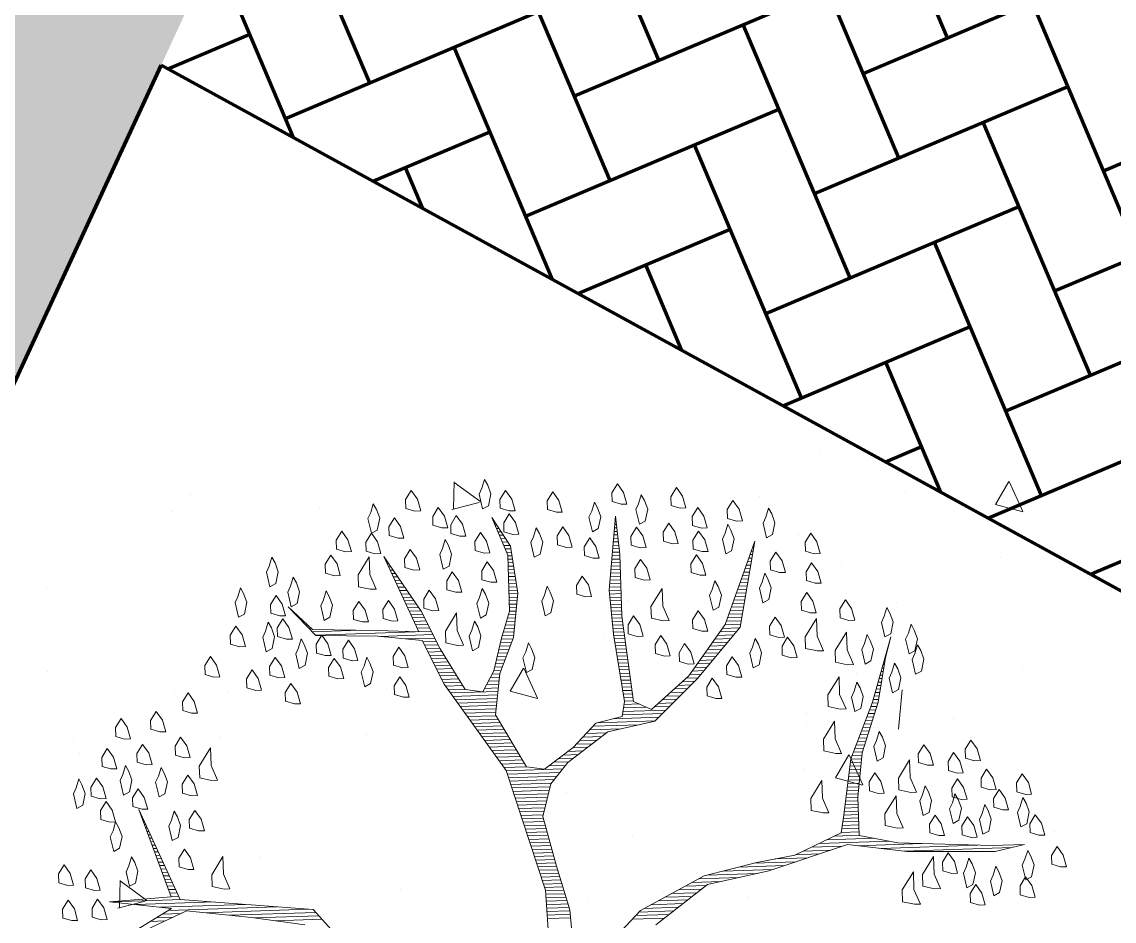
# Model space of a CAD drawing. Header units: millimetres. Extents: x 111 to 1506, y 14 to 566.
# Drawn here: x 209.143 to 211.337, y 122.903 to 124.708 of the extents above; entities that cross this region are included whole.
import ezdxf

# ---------------------------------------------------------------- set-up
doc = ezdxf.new("R2010")
doc.units = ezdxf.units.MM
doc.layers.add('ARBOLES', color=78, linetype='Continuous', lineweight=5)
doc.layers.add('G', color=254, linetype='Continuous', lineweight=5)
pattern_1 = [(22.914772, (797.12783, 1599.99595), (0.097837146, 0.241122153), [0.552, -0.184]), (112.914772, (797.29731, 1600.0676), (0.097837146, 0.241122153), [0.552, -0.184])]

# ---------------------------------------------------------------- blocks, each defined once
blk = doc.blocks.new('*X16')
at = {"color": 0}
for p, q in [((17.5775, 17.92), (17.578, 17.92)), ((17.5814, 17.91), (17.584, 17.91)), ((17.9333, 17.91), (17.9341, 17.91)), ((17.5852, 17.9), (17.59, 17.9)), ((17.5891, 17.89), (17.596, 17.89)), ((17.5929, 17.88), (17.602, 17.88)), ((17.9297, 17.88), (17.9364, 17.88)), ((17.9309, 17.89), (17.9356, 17.89)), ((17.9321, 17.9), (17.9348, 17.9)), ((17.5967, 17.87), (17.608, 17.87)), ((17.6006, 17.86), (17.614, 17.86)), ((17.6044, 17.85), (17.62, 17.85)), ((17.9261, 17.85), (17.9387, 17.85)), ((17.9273, 17.86), (17.9379, 17.86)), ((17.9285, 17.87), (17.9371, 17.87)), ((17.2621, 17.82), (17.2622, 17.82)), ((17.6083, 17.84), (17.626, 17.84)), ((17.6121, 17.83), (17.6285, 17.83)), ((17.616, 17.82), (17.6298, 17.82)), ((17.9225, 17.82), (17.941, 17.82)), ((17.9237, 17.83), (17.9402, 17.83)), ((17.9249, 17.84), (17.9395, 17.84)), ((18.33, 17.82), (18.3316, 17.82)), ((17.2663, 17.81), (17.2685, 17.81)), ((17.2706, 17.8), (17.2748, 17.8)), ((17.2748, 17.79), (17.2811, 17.79)), ((17.279, 17.78), (17.2874, 17.78)), ((17.6191, 17.81), (17.631, 17.81)), ((17.6191, 17.8), (17.6323, 17.8)), ((17.6191, 17.79), (17.6335, 17.79)), ((17.6191, 17.78), (17.6348, 17.78)), ((17.9177, 17.78), (17.9423, 17.78)), ((17.9189, 17.79), (17.9423, 17.79)), ((17.9201, 17.8), (17.9423, 17.8)), ((17.9213, 17.81), (17.9418, 17.81)), ((18.3143, 17.78), (18.3234, 17.78)), ((18.3182, 17.79), (18.3254, 17.79)), ((18.3221, 17.8), (18.3275, 17.8)), ((18.3261, 17.81), (18.3296, 17.81)), ((17.2832, 17.77), (17.2937, 17.77)), ((17.2875, 17.76), (17.3001, 17.76)), ((17.2917, 17.75), (17.3064, 17.75)), ((17.6191, 17.77), (17.636, 17.77)), ((17.6191, 17.76), (17.6373, 17.76)), ((17.6191, 17.75), (17.6385, 17.75)), ((17.9141, 17.75), (17.9423, 17.75)), ((17.9153, 17.76), (17.9423, 17.76)), ((17.9165, 17.77), (17.9423, 17.77)), ((18.3025, 17.75), (18.3171, 17.75)), ((18.3064, 17.76), (18.3192, 17.76)), ((18.3104, 17.77), (18.3213, 17.77)), ((17.2959, 17.74), (17.3127, 17.74)), ((17.3002, 17.73), (17.319, 17.73)), ((17.3044, 17.72), (17.3253, 17.72)), ((17.6191, 17.74), (17.6398, 17.74)), ((17.6191, 17.73), (17.641, 17.73)), ((17.6191, 17.72), (17.6423, 17.72)), ((17.9105, 17.72), (17.9423, 17.72)), ((17.9117, 17.73), (17.9423, 17.73)), ((17.9129, 17.74), (17.9423, 17.74)), ((18.2907, 17.72), (18.3109, 17.72)), ((18.2946, 17.73), (18.313, 17.73)), ((18.2986, 17.74), (18.3151, 17.74)), ((17.3086, 17.71), (17.3316, 17.71)), ((17.3129, 17.7), (17.3379, 17.7)), ((17.3171, 17.69), (17.3443, 17.69)), ((17.6191, 17.71), (17.6435, 17.71)), ((17.6191, 17.7), (17.6445, 17.7)), ((17.6191, 17.69), (17.6431, 17.69)), ((17.9083, 17.7), (17.9423, 17.7)), ((17.909, 17.69), (17.9423, 17.69)), ((17.9093, 17.71), (17.9423, 17.71)), ((18.2789, 17.69), (18.3047, 17.69)), ((18.2829, 17.7), (18.3068, 17.7)), ((18.2868, 17.71), (18.3089, 17.71)), ((16.9852, 17.68), (16.9856, 17.68)), ((16.9942, 17.67), (16.9956, 17.67)), ((17.0032, 17.66), (17.0056, 17.66)), ((17.3213, 17.68), (17.3506, 17.68)), ((17.3256, 17.67), (17.3569, 17.67)), ((17.3298, 17.66), (17.3632, 17.66)), ((17.6191, 17.68), (17.6418, 17.68)), ((17.6191, 17.67), (17.6405, 17.67)), ((17.6191, 17.66), (17.6391, 17.66)), ((17.9097, 17.68), (17.9423, 17.68)), ((17.9103, 17.67), (17.9423, 17.67)), ((17.911, 17.66), (17.9423, 17.66)), ((18.2671, 17.66), (18.2985, 17.66)), ((18.2711, 17.67), (18.3006, 17.67)), ((18.275, 17.68), (18.3027, 17.68)), ((17.0122, 17.65), (17.0156, 17.65)), ((17.0212, 17.64), (17.0256, 17.64)), ((17.0302, 17.63), (17.0356, 17.63)), ((17.334, 17.65), (17.368, 17.65)), ((17.3382, 17.64), (17.3727, 17.64)), ((17.3425, 17.63), (17.3773, 17.63)), ((17.6124, 17.63), (17.6351, 17.63)), ((17.6157, 17.64), (17.6365, 17.64)), ((17.619, 17.65), (17.6378, 17.65)), ((17.9117, 17.65), (17.9423, 17.65)), ((17.9123, 17.64), (17.9423, 17.64)), ((17.913, 17.63), (17.9423, 17.63)), ((18.2554, 17.63), (18.2923, 17.63)), ((18.2593, 17.64), (18.2944, 17.64)), ((18.2632, 17.65), (18.2965, 17.65)), ((17.0392, 17.62), (17.0456, 17.62)), ((17.0482, 17.61), (17.1861, 17.61)), ((17.0572, 17.6), (17.3444, 17.6)), ((17.2417, 17.59), (17.3957, 17.59)), ((17.3467, 17.62), (17.3819, 17.62)), ((17.3509, 17.61), (17.3865, 17.61)), ((17.3552, 17.6), (17.3911, 17.6)), ((17.5991, 17.59), (17.6298, 17.59)), ((17.6024, 17.6), (17.6311, 17.6)), ((17.6057, 17.61), (17.6325, 17.61)), ((17.6091, 17.62), (17.6338, 17.62)), ((17.9137, 17.62), (17.9428, 17.62)), ((17.9143, 17.61), (17.9438, 17.61)), ((17.915, 17.6), (17.9448, 17.6)), ((17.9157, 17.59), (17.9459, 17.59)), ((18.2394, 17.59), (18.284, 17.59)), ((18.2436, 17.6), (18.2861, 17.6)), ((18.2475, 17.61), (18.2882, 17.61)), ((18.2514, 17.62), (18.2903, 17.62)), ((17.3167, 17.58), (17.4003, 17.58)), ((17.3657, 17.57), (17.405, 17.57)), ((17.3704, 17.56), (17.4096, 17.56)), ((17.5899, 17.56), (17.6219, 17.56)), ((17.5926, 17.57), (17.6261, 17.57)), ((17.5957, 17.58), (17.6285, 17.58)), ((17.9163, 17.58), (17.9469, 17.58)), ((17.9172, 17.57), (17.9479, 17.57)), ((17.9186, 17.56), (17.949, 17.56)), ((18.2164, 17.56), (18.2628, 17.56)), ((18.2241, 17.57), (18.2717, 17.57)), ((18.2317, 17.58), (18.2805, 17.58)), ((17.3751, 17.55), (17.4142, 17.55)), ((17.3797, 17.54), (17.4197, 17.54)), ((17.3844, 17.53), (17.4254, 17.53)), ((17.5817, 17.53), (17.6094, 17.53)), ((17.5844, 17.54), (17.6136, 17.54)), ((17.5872, 17.55), (17.6178, 17.55)), ((17.9199, 17.55), (17.95, 17.55)), ((17.9212, 17.54), (17.951, 17.54)), ((17.9225, 17.53), (17.9521, 17.53)), ((18.1935, 17.53), (18.2364, 17.53)), ((18.2011, 17.54), (18.2452, 17.54)), ((18.2088, 17.55), (18.254, 17.55)), ((18.7131, 17.53), (18.7134, 17.53)), ((17.3891, 17.52), (17.4311, 17.52)), ((17.3937, 17.51), (17.4369, 17.51)), ((17.3984, 17.5), (17.4426, 17.5)), ((17.5735, 17.5), (17.5969, 17.5)), ((17.5762, 17.51), (17.6011, 17.51)), ((17.579, 17.52), (17.6053, 17.52)), ((17.9238, 17.52), (17.9531, 17.52)), ((17.9251, 17.51), (17.9541, 17.51)), ((17.9264, 17.5), (17.9552, 17.5)), ((18.1706, 17.5), (18.2099, 17.5)), ((18.1782, 17.51), (18.2187, 17.51)), ((18.1858, 17.52), (18.2276, 17.52)), ((18.7035, 17.5), (18.7048, 17.5)), ((18.7067, 17.51), (18.7077, 17.51)), ((18.7099, 17.52), (18.7105, 17.52)), ((17.4031, 17.49), (17.4483, 17.49)), ((17.4077, 17.48), (17.454, 17.48)), ((17.4124, 17.47), (17.4597, 17.47)), ((17.5623, 17.47), (17.5849, 17.47)), ((17.568, 17.48), (17.5886, 17.48)), ((17.5708, 17.49), (17.5928, 17.49)), ((17.9277, 17.49), (17.9562, 17.49)), ((17.929, 17.48), (17.9572, 17.48)), ((17.9303, 17.47), (17.9583, 17.47)), ((18.1476, 17.47), (18.1834, 17.47)), ((18.1553, 17.48), (18.1923, 17.48)), ((18.1629, 17.49), (18.2011, 17.49)), ((18.694, 17.47), (18.6971, 17.47)), ((18.6971, 17.48), (18.6991, 17.48)), ((18.7003, 17.49), (18.7019, 17.49)), ((17.4171, 17.46), (17.4654, 17.46)), ((17.4217, 17.45), (17.4711, 17.45)), ((17.4276, 17.44), (17.4769, 17.44)), ((17.5452, 17.44), (17.5806, 17.44)), ((17.5509, 17.45), (17.582, 17.45)), ((17.5566, 17.46), (17.5834, 17.46)), ((17.9316, 17.46), (17.9593, 17.46)), ((17.9329, 17.45), (17.9604, 17.45)), ((17.9342, 17.44), (17.9614, 17.44)), ((18.1221, 17.44), (18.157, 17.44)), ((18.1323, 17.45), (18.1658, 17.45)), ((18.14, 17.46), (18.1746, 17.46)), ((18.6844, 17.44), (18.6911, 17.44)), ((18.6876, 17.45), (18.6931, 17.45)), ((18.6908, 17.46), (18.6951, 17.46)), ((17.4343, 17.43), (17.4826, 17.43)), ((17.441, 17.42), (17.5777, 17.42)), ((17.4476, 17.41), (17.5763, 17.41)), ((17.5394, 17.43), (17.5792, 17.43)), ((17.9355, 17.43), (17.9624, 17.43)), ((17.9368, 17.42), (17.9635, 17.42)), ((17.9381, 17.41), (17.9645, 17.41)), ((18.0867, 17.41), (18.1253, 17.41)), ((18.0985, 17.42), (18.136, 17.42)), ((18.1103, 17.43), (18.1467, 17.43)), ((18.6749, 17.41), (18.6851, 17.41)), ((18.6781, 17.42), (18.6871, 17.42)), ((18.6812, 17.43), (18.6891, 17.43)), ((17.4543, 17.4), (17.5749, 17.4)), ((17.461, 17.39), (17.5734, 17.39)), ((17.4676, 17.38), (17.572, 17.38)), ((17.4743, 17.37), (17.5706, 17.37)), ((17.9394, 17.4), (17.9655, 17.4)), ((17.9407, 17.39), (17.9666, 17.39)), ((17.9407, 17.37), (17.984, 17.37)), ((17.942, 17.38), (17.9676, 17.38)), ((18.0394, 17.37), (18.0824, 17.37)), ((18.0512, 17.38), (18.0931, 17.38)), ((18.063, 17.39), (18.1038, 17.39)), ((18.0748, 17.4), (18.1146, 17.4)), ((18.6621, 17.37), (18.6771, 17.37)), ((18.6653, 17.38), (18.6791, 17.38)), ((18.6685, 17.39), (18.6811, 17.39)), ((18.6717, 17.4), (18.6831, 17.4)), ((17.481, 17.36), (17.5692, 17.36)), ((17.4876, 17.35), (17.5695, 17.35)), ((17.4943, 17.34), (17.5751, 17.34)), ((17.9347, 17.34), (18.0503, 17.34)), ((17.9367, 17.35), (18.061, 17.35)), ((17.9387, 17.36), (18.004, 17.36)), ((18.0276, 17.36), (18.0717, 17.36)), ((18.6513, 17.34), (18.6692, 17.34)), ((18.6555, 17.35), (18.6727, 17.35)), ((18.659, 17.36), (18.6751, 17.36)), ((17.501, 17.33), (17.5807, 17.33)), ((17.5076, 17.32), (17.5862, 17.32)), ((17.5143, 17.31), (17.5918, 17.31)), ((17.8487, 17.31), (17.9816, 17.31)), ((17.8637, 17.32), (18.0288, 17.32)), ((17.9087, 17.33), (18.0396, 17.33)), ((18.6387, 17.31), (18.6586, 17.31)), ((18.6429, 17.32), (18.6621, 17.32)), ((18.6471, 17.33), (18.6656, 17.33)), ((17.521, 17.3), (17.5973, 17.3)), ((17.5276, 17.29), (17.6029, 17.29)), ((17.5343, 17.28), (17.6084, 17.28)), ((17.8187, 17.28), (17.873, 17.28)), ((17.8287, 17.29), (17.887, 17.29)), ((17.8387, 17.3), (17.9283, 17.3)), ((18.626, 17.28), (18.648, 17.28)), ((18.6303, 17.29), (18.6515, 17.29)), ((18.6345, 17.3), (18.6551, 17.3)), ((17.541, 17.27), (17.614, 17.27)), ((17.5476, 17.26), (17.6195, 17.26)), ((17.5543, 17.25), (17.6251, 17.25)), ((17.7884, 17.25), (17.831, 17.25)), ((17.7987, 17.26), (17.845, 17.26)), ((17.8087, 17.27), (17.859, 17.27)), ((18.6134, 17.25), (18.6374, 17.25)), ((18.6176, 17.26), (18.6409, 17.26)), ((18.6218, 17.27), (18.6445, 17.27)), ((17.561, 17.24), (17.6307, 17.24)), ((17.5676, 17.23), (17.6362, 17.23)), ((17.5743, 17.22), (17.6418, 17.22)), ((17.7456, 17.22), (17.789, 17.22)), ((17.7599, 17.23), (17.803, 17.23)), ((17.7741, 17.24), (17.817, 17.24)), ((18.6008, 17.22), (18.6268, 17.22)), ((18.605, 17.23), (18.6303, 17.23)), ((18.6092, 17.24), (18.6339, 17.24)), ((17.581, 17.21), (17.6473, 17.21)), ((17.5876, 17.2), (17.6529, 17.2)), ((17.5939, 17.19), (17.7568, 17.19)), ((17.5968, 17.18), (17.7482, 17.18)), ((17.717, 17.2), (17.7653, 17.2)), ((17.7313, 17.21), (17.775, 17.21)), ((18.5868, 17.18), (18.6189, 17.18)), ((18.5884, 17.19), (18.6202, 17.19)), ((18.5924, 17.2), (18.6215, 17.2)), ((18.5966, 17.21), (18.6233, 17.21)), ((17.5998, 17.17), (17.7396, 17.17)), ((17.6027, 17.16), (17.731, 17.16)), ((17.6056, 17.15), (17.7225, 17.15)), ((18.5821, 17.15), (18.6149, 17.15)), ((18.5837, 17.16), (18.6162, 17.16)), ((18.5853, 17.17), (18.6175, 17.17)), ((17.6085, 17.14), (17.7189, 17.14)), ((17.6115, 17.13), (17.7161, 17.13)), ((17.6144, 17.12), (17.7134, 17.12)), ((18.5774, 17.12), (18.6109, 17.12)), ((18.5789, 17.13), (18.6122, 17.13)), ((18.5805, 17.14), (18.6135, 17.14)), ((16.5321, 17.11), (16.5325, 17.11)), ((16.5355, 17.1), (16.5367, 17.1)), ((16.5388, 17.09), (16.5409, 17.09)), ((17.6173, 17.11), (17.7107, 17.11)), ((17.6203, 17.1), (17.7079, 17.1)), ((17.6232, 17.09), (17.7052, 17.09)), ((18.5726, 17.09), (18.6069, 17.09)), ((18.5742, 17.1), (18.6082, 17.1)), ((18.5758, 17.11), (18.6095, 17.11)), ((16.5421, 17.08), (16.5451, 17.08)), ((16.5454, 17.07), (16.5493, 17.07)), ((16.5488, 17.06), (16.5535, 17.06)), ((17.6261, 17.08), (17.7025, 17.08)), ((17.629, 17.07), (17.6998, 17.07)), ((17.632, 17.06), (17.697, 17.06)), ((18.5679, 17.06), (18.6056, 17.06)), ((18.5695, 17.07), (18.6056, 17.07)), ((18.571, 17.08), (18.6056, 17.08)), ((16.5521, 17.05), (16.5577, 17.05)), ((16.5554, 17.04), (16.5619, 17.04)), ((16.5588, 17.03), (16.566, 17.03)), ((17.6349, 17.05), (17.6968, 17.05)), ((17.6378, 17.04), (17.6992, 17.04)), ((17.6407, 17.03), (17.7015, 17.03)), ((18.5632, 17.03), (18.6056, 17.03)), ((18.5647, 17.04), (18.6056, 17.04)), ((18.5663, 17.05), (18.6056, 17.05)), ((16.5621, 17.02), (16.5702, 17.02)), ((16.5654, 17.01), (16.5744, 17.01)), ((16.5688, 17), (16.5786, 17)), ((17.6437, 17.02), (17.7039, 17.02)), ((17.6466, 17.01), (17.7062, 17.01)), ((17.6495, 17), (17.7086, 17)), ((18.5582, 17), (18.6056, 17)), ((18.5598, 17.01), (18.6056, 17.01)), ((18.5615, 17.02), (18.6056, 17.02)), ((16.5721, 16.99), (16.5828, 16.99)), ((16.5754, 16.98), (16.587, 16.98)), ((16.5788, 16.97), (16.5912, 16.97)), ((16.5821, 16.96), (16.5954, 16.96)), ((17.6524, 16.99), (17.7109, 16.99)), ((17.6554, 16.98), (17.7133, 16.98)), ((17.6583, 16.97), (17.7156, 16.97)), ((17.6612, 16.96), (17.718, 16.96)), ((18.5125, 16.96), (18.6485, 16.96)), ((18.5353, 16.97), (18.6056, 16.97)), ((18.5548, 16.98), (18.6056, 16.98)), ((18.5565, 16.99), (18.6056, 16.99)), ((16.5854, 16.95), (16.5996, 16.95)), ((16.5888, 16.94), (16.6038, 16.94)), ((16.5921, 16.93), (16.608, 16.93)), ((17.6642, 16.95), (17.7204, 16.95)), ((17.6671, 16.94), (17.7227, 16.94)), ((17.67, 16.93), (17.7251, 16.93)), ((18.4439, 16.93), (18.523, 16.93)), ((18.4668, 16.94), (18.5567, 16.94)), ((18.4896, 16.95), (18.6918, 16.95)), ((18.6009, 16.94), (18.7864, 16.94)), ((18.6675, 16.93), (18.9464, 16.93)), ((16.5954, 16.92), (16.6122, 16.92)), ((16.5988, 16.91), (16.6164, 16.91)), ((16.6021, 16.9), (16.6206, 16.9)), ((17.6729, 16.92), (17.7274, 16.92)), ((17.6759, 16.91), (17.7298, 16.91)), ((17.6788, 16.9), (17.7324, 16.9)), ((18.2995, 16.9), (18.4217, 16.9)), ((18.3608, 16.91), (18.4555, 16.91)), ((18.4211, 16.92), (18.4892, 16.92)), ((18.7342, 16.92), (19.0449, 16.92)), ((16.6054, 16.89), (16.6248, 16.89)), ((16.6088, 16.88), (16.629, 16.88)), ((16.6121, 16.87), (16.6331, 16.87)), ((17.6817, 16.89), (17.7351, 16.89)), ((17.6846, 16.88), (17.7378, 16.88)), ((17.6876, 16.87), (17.7404, 16.87)), ((18.1645, 16.87), (18.3086, 16.87)), ((18.2095, 16.88), (18.3542, 16.88)), ((18.2545, 16.89), (18.388, 16.89)), ((16.443, 16.85), (16.6488, 16.85)), ((16.513, 16.84), (16.7388, 16.84)), ((16.6154, 16.86), (16.6373, 16.86)), ((17.6905, 16.86), (17.7431, 16.86)), ((17.6934, 16.85), (17.7458, 16.85)), ((17.6957, 16.84), (17.7484, 16.84)), ((18.0992, 16.84), (18.1601, 16.84)), ((18.1192, 16.85), (18.2036, 16.85)), ((18.1392, 16.86), (18.2561, 16.86)), ((16.583, 16.83), (16.8288, 16.83)), ((16.5885, 16.81), (16.6422, 16.81)), ((16.6062, 16.82), (16.9188, 16.82)), ((16.7083, 16.81), (17.0088, 16.81)), ((17.6961, 16.83), (17.7511, 16.83)), ((17.6964, 16.82), (17.7538, 16.82)), ((17.6967, 16.81), (17.7564, 16.81)), ((18.0392, 16.81), (18.1186, 16.81)), ((18.0592, 16.82), (18.1324, 16.82)), ((18.0792, 16.83), (18.1463, 16.83)), ((16.5531, 16.79), (16.5956, 16.79)), ((16.5708, 16.8), (16.6189, 16.8)), ((16.7816, 16.8), (17.0309, 16.8)), ((16.8532, 16.79), (17.0394, 16.79)), ((16.9132, 16.78), (17.0478, 16.78)), ((17.6971, 16.8), (17.7591, 16.8)), ((17.6974, 16.79), (17.7618, 16.79)), ((17.6977, 16.78), (17.7639, 16.78)), ((17.9792, 16.78), (18.0771, 16.78)), ((17.9992, 16.79), (18.0909, 16.79)), ((18.0192, 16.8), (18.1047, 16.8)), ((17.6981, 16.77), (17.7645, 16.77)), ((17.6984, 16.76), (17.7651, 16.76)), ((17.9435, 16.75), (18.0355, 16.75)), ((17.9535, 16.76), (18.0494, 16.76)), ((17.9635, 16.77), (18.0632, 16.77))]:
    blk.add_line(p, q, dxfattribs=at)
blk = doc.blocks.new('E1E')
at = {"layer": 'ARBOLES', "ltscale": 0.2}
for p, q in [((96.7825, 58.4946), (96.7278, 58.4546)), ((96.8025, 58.431), (96.78, 58.4907)), ((96.8019, 58.4317), (96.7246, 58.4514)), ((96.5104, 58.2531), (96.5104, 58.2531)), ((96.1659, 58.1962), (96.1659, 58.1962)), ((96.3063, 58.1771), (96.3063, 58.1771)), ((97.0096, 58.183), (97.0096, 58.183)), ((97.032, 58.1625), (97.032, 58.1625)), ((95.7346, 58.0534), (95.7346, 58.0534)), ((96.6306, 58.0145), (96.6306, 58.0145)), ((96.7075, 58.0206), (96.7075, 58.0206)), ((97.1546, 58.0293), (97.1546, 58.0293)), ((95.5753, 57.9605), (95.5753, 57.9605)), ((96.8535, 57.957), (96.8535, 57.957)), ((96.7329, 57.9133), (96.7329, 57.9133)), ((95.3825, 57.8989), (95.3825, 57.8989)), ((96.3831, 57.8787), (96.3831, 57.8787)), ((95.6956, 57.8639), (95.6956, 57.8639)), ((95.8816, 57.8288), (95.8816, 57.8288)), ((97.2321, 57.8433), (97.2321, 57.8433)), ((95.1169, 57.82), (95.1169, 57.82)), ((96.3808, 57.7588), (96.3808, 57.7588)), ((96.0586, 57.7367), (96.0586, 57.7367)), ((96.5308, 57.6837), (96.5308, 57.6837)), ((96.0916, 57.5886), (96.0336, 57.6433)), ((96.1011, 57.6524), (96.0338, 57.644)), ((96.0922, 57.5891), (96.1014, 57.6522)), ((96.5309, 57.6553), (96.5309, 57.6553)), ((94.9516, 57.6149), (94.9516, 57.6149)), ((95.7341, 57.5948), (95.7341, 57.5948)), ((95.3729, 57.5622), (95.3729, 57.5622)), ((95.2847, 57.4872), (95.2267, 57.5419)), ((95.2942, 57.551), (95.227, 57.5425)), ((95.2854, 57.4877), (95.2946, 57.5508)), ((97.0189, 57.5576), (97.0189, 57.5576)), ((96.9955, 57.5021), (96.9955, 57.5021)), ((94.7552, 57.4724), (94.7552, 57.4724)), ((95.4096, 57.4529), (95.4096, 57.4529)), ((95.4163, 57.4332), (95.4163, 57.4332)), ((95.9403, 57.448), (95.9403, 57.448)), ((95.2543, 57.4023), (95.2543, 57.4023)), ((96.6945, 57.4157), (96.6945, 57.4157)), ((95.2247, 57.2935), (95.1969, 57.385)), ((96.4995, 57.3914), (96.4995, 57.3914)), ((95.7535, 57.3323), (95.7535, 57.3323)), ((95.9202, 57.3422), (95.9202, 57.3422)), ((95.0851, 57.311), (95.0851, 57.311)), ((95.3415, 57.2983), (95.3415, 57.2983)), ((96.3968, 57.2987), (96.3421, 57.2587)), ((96.37, 57.2738), (96.37, 57.2738)), ((96.4168, 57.2351), (96.3942, 57.2948)), ((96.2526, 57.2622), (96.2526, 57.2622)), ((96.4161, 57.2358), (96.3388, 57.2555)), ((94.9776, 57.1326), (94.9776, 57.1326)), ((96.0455, 57.1319), (96.0455, 57.1319)), ((95.3165, 57.1024), (95.3165, 57.1024)), ((95.4768, 57.0625), (95.4768, 57.0625)), ((95.5976, 57.0405), (95.5976, 57.0405)), ((95.721, 56.99), (95.721, 56.99)), ((95.1247, 56.908), (95.1247, 56.908)), ((95.7812, 56.9208), (95.7812, 56.9208)), ((95.3965, 56.8481), (95.3965, 56.8481)), ((95.6238, 56.8379), (95.6238, 56.8379)), ((95.1744, 56.7297), (95.1164, 56.7844)), ((95.1839, 56.7935), (95.1166, 56.785)), ((95.175, 56.7302), (95.1842, 56.7933)), ((95.072, 56.7062), (95.072, 56.7062))]:
    blk.add_line(p, q, dxfattribs=at)
for points in [[(96.2345, 58.3733), (96.3437, 58.3206), (96.6509, 58.4184), (96.8252, 58.2544), (96.6733, 58.4206), (96.807, 58.4879), (96.6617, 58.4466), (96.7737, 58.5977), (96.6263, 58.4386), (96.4745, 58.3944), (96.3488, 58.3618)], [(95.5632, 58.0431), (95.4838, 57.9065), (95.3588, 57.8196), (95.2064, 57.6894), (95.0676, 57.651), (94.8696, 57.5706), (94.8103, 57.5286), (94.8819, 57.5605), (95.0958, 57.6402), (95.189, 57.6583), (95.2267, 57.5738), (95.2571, 57.4704), (95.2673, 57.3425), (95.2913, 57.2362), (95.2985, 57.1849), (95.2803, 57.3482), (95.2773, 57.495), (95.2418, 57.6273), (95.231, 57.6692), (95.3147, 57.761), (95.3935, 57.8117), (95.499, 57.8898), (95.6102, 58.0251), (95.6715, 58.1849)], [(95.7164, 58.1893), (95.7692, 58.0881), (95.8387, 58.0021), (95.9139, 57.9032), (95.9263, 57.8229), (95.9075, 57.76), (95.8454, 57.6544), (95.75, 57.5886), (95.693, 57.4541), (95.6447, 57.3001), (95.6897, 57.0941), (95.6801, 57.308), (95.7154, 57.4563), (95.7681, 57.5655), (95.8158, 57.5633), (95.9193, 57.3834), (95.9802, 57.2468), (96.0243, 57.1651), (95.9714, 57.3364), (95.9215, 57.4311), (95.8354, 57.572), (95.8274, 57.6074), (95.8801, 57.6465), (95.909, 57.7217), (95.9538, 57.7962), (95.9957, 57.8071), (96.1128, 57.719), (96.1404, 57.6221), (96.1426, 57.5296), (96.173, 57.4262), (96.2324, 57.3279), (96.3004, 57.2803), (96.2302, 57.3504), (96.1752, 57.4739), (96.1686, 57.5412), (96.1563, 57.6214), (96.162, 57.6785), (96.2039, 57.6894), (96.2965, 57.6215), (96.3732, 57.5543), (96.5063, 57.4655), (96.3594, 57.6027), (96.4534, 57.6368), (96.5994, 57.694), (96.6746, 57.6651), (96.5871, 57.7041), (96.4476, 57.6498), (96.3442, 57.6194), (96.2553, 57.6966), (96.0383, 57.8338), (95.8415, 58.0658), (95.7481, 58.258)]]:
    blk.add_lwpolyline(points, dxfattribs=at)
for points in [[(96.8742, 58.5645), (96.8966, 58.5667), (96.9053, 58.5472), (96.9009, 58.5219), (96.8792, 58.5356), (96.8612, 58.5588)], [(96.8091, 58.5356), (96.8315, 58.5378), (96.8402, 58.5183), (96.8359, 58.493), (96.8142, 58.5067), (96.7961, 58.5298)], [(96.9154, 58.4894), (96.9378, 58.4916), (96.9465, 58.4721), (96.9422, 58.4468), (96.9205, 58.4605), (96.9024, 58.4836)], [(96.8511, 58.4763), (96.8735, 58.4785), (96.8822, 58.459), (96.8779, 58.4337), (96.8562, 58.4474), (96.8381, 58.4705)], [(96.7962, 58.3896), (96.7969, 58.4055), (96.7759, 58.4351), (96.7658, 58.4228), (96.7709, 58.3939), (96.7861, 58.3773), (96.7984, 58.3671)], [(96.562, 58.3554), (96.5909, 58.3605), (96.6025, 58.3345), (96.5939, 58.2839), (96.5765, 58.3229), (96.549, 58.3496)], [(96.8635, 58.326), (96.8642, 58.3419), (96.8432, 58.3715), (96.8331, 58.3592), (96.8382, 58.3303), (96.8534, 58.3137), (96.8657, 58.3036)], [(96.6603, 58.3446), (96.6828, 58.3468), (96.6914, 58.3273), (96.6871, 58.302), (96.6654, 58.3157), (96.6473, 58.3388)], [(96.8787, 58.3094), (96.9011, 58.3116), (96.9098, 58.292), (96.9055, 58.2667), (96.8838, 58.2805), (96.8657, 58.3036)], [(96.985, 58.2632), (96.9857, 58.2791), (96.9647, 58.3087), (96.9546, 58.2964), (96.9597, 58.2675), (96.9749, 58.2509), (96.9872, 58.2408)], [(96.7421, 58.2486), (96.7428, 58.2645), (96.7218, 58.2941), (96.7117, 58.2818), (96.7168, 58.2529), (96.732, 58.2363), (96.7443, 58.2261)], [(96.672, 58.2485), (96.6944, 58.2507), (96.7031, 58.2312), (96.6988, 58.2059), (96.6771, 58.2196), (96.659, 58.2427)], [(96.8187, 58.2515), (96.8411, 58.2537), (96.8498, 58.2342), (96.8455, 58.2089), (96.8238, 58.2226), (96.8057, 58.2457)], [(96.9214, 58.266), (96.9438, 58.2682), (96.9525, 58.2487), (96.9481, 58.2234), (96.9264, 58.2371), (96.9084, 58.2602)], [(96.8925, 58.1908), (96.8932, 58.2067), (96.8722, 58.2364), (96.8621, 58.2241), (96.8672, 58.1951), (96.8824, 58.1785), (96.8947, 58.1684)], [(96.8116, 58.1626), (96.8123, 58.1785), (96.7913, 58.2081), (96.7812, 58.1958), (96.7863, 58.1669), (96.8014, 58.1503), (96.8137, 58.1402)], [(96.7197, 58.1762), (96.7422, 58.1784), (96.7508, 58.1589), (96.7465, 58.1336), (96.7248, 58.1473), (96.7067, 58.1705)], [(96.9243, 58.1894), (96.9467, 58.1916), (96.9554, 58.1721), (96.9511, 58.1468), (96.9294, 58.1605), (96.9113, 58.1836)], [(96.8492, 58.1481), (96.8716, 58.1503), (96.8803, 58.1308), (96.8759, 58.1055), (96.8542, 58.1192), (96.8362, 58.1423)], [(96.6887, 58.1235), (96.7176, 58.1285), (96.7292, 58.1025), (96.7206, 58.0519), (96.7032, 58.0909), (96.6757, 58.1177)], [(96.7704, 58.0975), (96.7928, 58.0997), (96.8015, 58.0802), (96.7972, 58.0549), (96.7755, 58.0686), (96.7574, 58.0917)], [(96.9208, 58.1099), (96.9432, 58.1121), (96.9518, 58.0926), (96.9475, 58.0672), (96.9258, 58.081), (96.9077, 58.1041)], [(96.8485, 58.0621), (96.8709, 58.0643), (96.8796, 58.0448), (96.8753, 58.0195), (96.8536, 58.0332), (96.8355, 58.0563)], [(96.7943, 57.9912), (96.8167, 57.9934), (96.8254, 57.9739), (96.8211, 57.9486), (96.7994, 57.9623), (96.7813, 57.9854)], [(96.5725, 57.8769), (96.5949, 57.879), (96.6036, 57.8595), (96.5993, 57.8342), (96.5776, 57.848), (96.5595, 57.8711)], [(96.6715, 57.882), (96.6939, 57.8842), (96.7026, 57.8647), (96.6983, 57.8394), (96.6766, 57.8531), (96.6585, 57.8762)], [(96.7771, 57.89), (96.7995, 57.8922), (96.8082, 57.8727), (96.8038, 57.8474), (96.7821, 57.8611), (96.764, 57.8842)], [(96.6311, 57.8328), (96.6535, 57.835), (96.6622, 57.8155), (96.6578, 57.7902), (96.6362, 57.8039), (96.6181, 57.827)], [(96.7475, 57.7989), (96.7699, 57.8011), (96.7786, 57.7816), (96.7743, 57.7563), (96.7526, 57.77), (96.7345, 57.7931)], [(96.4511, 57.7293), (96.4519, 57.7452), (96.4309, 57.7748), (96.4208, 57.7625), (96.4258, 57.7336), (96.441, 57.717), (96.4533, 57.7069)], [(96.4981, 57.7814), (96.5205, 57.7836), (96.5292, 57.7641), (96.5249, 57.7388), (96.5032, 57.7525), (96.4851, 57.7756)], [(96.6145, 57.7475), (96.6152, 57.7634), (96.5942, 57.793), (96.5841, 57.7807), (96.5892, 57.7518), (96.6044, 57.7352), (96.6167, 57.7251)], [(96.7034, 57.7403), (96.7041, 57.7562), (96.6832, 57.7859), (96.673, 57.7736), (96.6781, 57.7446), (96.6933, 57.728), (96.7056, 57.7179)], [(95.0025, 57.7623), (95.0314, 57.7674), (95.0429, 57.7413), (95.0343, 57.6907), (95.0169, 57.7298), (94.9894, 57.7565)], [(96.3347, 57.7632), (96.3571, 57.7654), (96.3658, 57.7459), (96.3615, 57.7206), (96.3398, 57.7343), (96.3217, 57.7574)], [(96.483, 57.7279), (96.5054, 57.7301), (96.5141, 57.7106), (96.5097, 57.6853), (96.488, 57.699), (96.4699, 57.7221)], [(96.5473, 57.7409), (96.5697, 57.7431), (96.5784, 57.7236), (96.5741, 57.6983), (96.5524, 57.712), (96.5343, 57.7351)], [(96.6492, 57.7396), (96.6716, 57.7417), (96.6803, 57.7222), (96.676, 57.6969), (96.6543, 57.7107), (96.6362, 57.7338)], [(96.7967, 57.6883), (96.7974, 57.7042), (96.7764, 57.7339), (96.7663, 57.7216), (96.7714, 57.6927), (96.7866, 57.676), (96.7989, 57.6659)], [(94.8565, 57.7051), (94.8789, 57.7072), (94.8876, 57.6877), (94.8832, 57.6624), (94.8616, 57.6761), (94.8435, 57.6993)], [(94.9714, 57.7095), (95.0003, 57.7146), (95.0119, 57.6885), (95.0033, 57.6379), (94.9859, 57.677), (94.9584, 57.7037)], [(96.3637, 57.6982), (96.3861, 57.7003), (96.3948, 57.6808), (96.3905, 57.6555), (96.3688, 57.6692), (96.3507, 57.6924)], [(96.6854, 57.6933), (96.7078, 57.6955), (96.7165, 57.676), (96.7122, 57.6507), (96.6905, 57.6644), (96.6724, 57.6875)], [(94.8529, 57.6255), (94.8536, 57.6414), (94.8326, 57.6711), (94.8225, 57.6588), (94.8276, 57.6299), (94.8428, 57.6132), (94.8551, 57.6031)], [(94.9201, 57.6321), (94.9208, 57.648), (94.8999, 57.6776), (94.8898, 57.6653), (94.8948, 57.6364), (94.91, 57.6198), (94.9223, 57.6097)], [(94.7517, 57.6428), (94.7741, 57.645), (94.7828, 57.6255), (94.7785, 57.6002), (94.7568, 57.6139), (94.7387, 57.637)], [(94.9469, 57.6596), (94.9693, 57.6618), (94.978, 57.6423), (94.9736, 57.6169), (94.9519, 57.6307), (94.9339, 57.6538)], [(95.2902, 57.641), (95.3192, 57.6461), (95.3307, 57.6201), (95.3221, 57.5695), (95.3047, 57.6085), (95.2772, 57.6352)], [(96.6023, 57.6174), (96.603, 57.6333), (96.582, 57.6629), (96.5719, 57.6506), (96.577, 57.6217), (96.5922, 57.6051), (96.6045, 57.595)], [(96.6883, 57.6167), (96.689, 57.6326), (96.6681, 57.6622), (96.6579, 57.6499), (96.663, 57.621), (96.6782, 57.6044), (96.6905, 57.5943)], [(95.1103, 57.6076), (95.1392, 57.6127), (95.1508, 57.5867), (95.1421, 57.5361), (95.1248, 57.5751), (95.0973, 57.6019)], [(96.4946, 57.6317), (96.517, 57.6339), (96.5257, 57.6144), (96.5214, 57.5891), (96.4997, 57.6028), (96.4816, 57.626)], [(96.7541, 57.5914), (96.7548, 57.6073), (96.7339, 57.637), (96.7237, 57.6247), (96.7288, 57.5958), (96.744, 57.5791), (96.7563, 57.569)], [(94.7959, 57.5612), (94.7966, 57.5771), (94.7756, 57.6067), (94.7655, 57.5944), (94.7705, 57.5655), (94.7857, 57.5489), (94.798, 57.5388)], [(95.0105, 57.5866), (95.0329, 57.5888), (95.0416, 57.5693), (95.0373, 57.544), (95.0156, 57.5577), (94.9975, 57.5808)], [(96.1021, 57.5505), (96.1028, 57.5664), (96.0818, 57.596), (96.0717, 57.5837), (96.0768, 57.5548), (96.092, 57.5382), (96.1043, 57.5281)], [(96.2424, 57.5506), (96.2431, 57.5665), (96.2221, 57.5961), (96.212, 57.5838), (96.2171, 57.5549), (96.2322, 57.5383), (96.2445, 57.5282)], [(96.2604, 57.5976), (96.2893, 57.6027), (96.3009, 57.5767), (96.2923, 57.5261), (96.2749, 57.5651), (96.2474, 57.5918)], [(96.4295, 57.6028), (96.452, 57.605), (96.4606, 57.5855), (96.4563, 57.5602), (96.4346, 57.5739), (96.4165, 57.597)], [(94.9361, 57.5613), (94.9585, 57.5634), (94.9672, 57.5439), (94.9629, 57.5186), (94.9412, 57.5323), (94.9231, 57.5555)], [(94.7091, 57.5459), (94.7315, 57.5481), (94.7402, 57.5286), (94.7359, 57.5033), (94.7142, 57.517), (94.6961, 57.5401)], [(94.9332, 57.4976), (94.934, 57.5135), (94.913, 57.5432), (94.9029, 57.5309), (94.9079, 57.502), (94.9231, 57.4853), (94.9354, 57.4752)], [(95.0099, 57.5006), (95.0106, 57.5165), (94.9896, 57.5461), (94.9795, 57.5338), (94.9846, 57.5049), (94.9998, 57.4883), (95.0121, 57.4782)], [(95.0836, 57.51), (95.0843, 57.5259), (95.0633, 57.5556), (95.0532, 57.5433), (95.0583, 57.5144), (95.0735, 57.4977), (95.0858, 57.4876)], [(95.1841, 57.547), (95.2065, 57.5492), (95.2151, 57.5296), (95.2108, 57.5043), (95.1891, 57.5181), (95.171, 57.5412)], [(96.3472, 57.5427), (96.3696, 57.5449), (96.3783, 57.5254), (96.374, 57.5001), (96.3523, 57.5138), (96.3342, 57.5369)], [(96.5069, 57.5515), (96.5358, 57.5566), (96.5474, 57.5306), (96.5388, 57.48), (96.5214, 57.519), (96.4939, 57.5457)], [(96.5995, 57.5537), (96.6219, 57.5559), (96.6306, 57.5364), (96.6262, 57.5111), (96.6045, 57.5248), (96.5865, 57.548)], [(95.1125, 57.5151), (95.1414, 57.5202), (95.153, 57.4942), (95.1444, 57.4436), (95.127, 57.4826), (95.0995, 57.5093)], [(96.2547, 57.4704), (96.2554, 57.4863), (96.2344, 57.5159), (96.2243, 57.5036), (96.2294, 57.4747), (96.2446, 57.4581), (96.2569, 57.448)], [(94.7865, 57.4946), (94.8089, 57.4968), (94.8176, 57.4773), (94.8133, 57.452), (94.7916, 57.4657), (94.7735, 57.4889)], [(94.8545, 57.447), (94.8552, 57.4629), (94.8342, 57.4925), (94.8241, 57.4802), (94.8292, 57.4513), (94.8444, 57.4347), (94.8567, 57.4246)], [(94.9933, 57.4854), (95.0157, 57.4876), (95.0243, 57.4681), (95.02, 57.4428), (94.9983, 57.4565), (94.9802, 57.4796)], [(95.3157, 57.4965), (95.3446, 57.5015), (95.3561, 57.4755), (95.3475, 57.4249), (95.3301, 57.4639), (95.3026, 57.4907)], [(95.6337, 57.4822), (95.6561, 57.4844), (95.6648, 57.4649), (95.6605, 57.4396), (95.6388, 57.4533), (95.6207, 57.4764)], [(96.3125, 57.4805), (96.3349, 57.4827), (96.3436, 57.4632), (96.3393, 57.4379), (96.3176, 57.4516), (96.2995, 57.4747)], [(96.5966, 57.4901), (96.619, 57.4923), (96.6277, 57.4728), (96.6234, 57.4475), (96.6017, 57.4612), (96.5836, 57.4843)], [(94.8906, 57.4709), (94.913, 57.4731), (94.9217, 57.4535), (94.9174, 57.4282), (94.8957, 57.442), (94.8776, 57.4651)], [(95.2362, 57.4299), (95.2369, 57.4458), (95.2159, 57.4754), (95.2058, 57.4631), (95.2109, 57.4342), (95.2261, 57.4176), (95.2384, 57.4075)], [(96.4268, 57.469), (96.4492, 57.4712), (96.4578, 57.4517), (96.4535, 57.4264), (96.4318, 57.4401), (96.4137, 57.4633)], [(96.5287, 57.4677), (96.5511, 57.4699), (96.5598, 57.4503), (96.5555, 57.425), (96.5338, 57.4388), (96.5157, 57.4619)], [(94.9369, 57.4369), (94.9593, 57.4391), (94.968, 57.4196), (94.9637, 57.3943), (94.942, 57.408), (94.9239, 57.4311)], [(95.0258, 57.4298), (95.0482, 57.4319), (95.0569, 57.4124), (95.0526, 57.3871), (95.0309, 57.4008), (95.0128, 57.424)], [(95.0996, 57.4392), (95.122, 57.4414), (95.1306, 57.4219), (95.1263, 57.3966), (95.1046, 57.4103), (95.0865, 57.4334)], [(95.727, 57.4302), (95.7494, 57.4324), (95.7581, 57.4129), (95.7538, 57.3876), (95.7321, 57.4013), (95.714, 57.4245)], [(95.7877, 57.4339), (95.8102, 57.4361), (95.8188, 57.4166), (95.8145, 57.3913), (95.7928, 57.405), (95.7747, 57.4281)], [(96.1116, 57.4067), (96.1123, 57.4226), (96.0913, 57.4522), (96.0812, 57.4399), (96.0863, 57.411), (96.1015, 57.3944), (96.1138, 57.3842)], [(96.2432, 57.4263), (96.2656, 57.4285), (96.2743, 57.4089), (96.2699, 57.3836), (96.2482, 57.3974), (96.2302, 57.4205)], [(96.382, 57.3946), (96.3827, 57.4105), (96.3617, 57.4401), (96.3516, 57.4278), (96.3567, 57.3989), (96.3719, 57.3823), (96.3842, 57.3721)], [(94.8531, 57.4152), (94.8755, 57.4174), (94.8842, 57.3978), (94.8798, 57.3725), (94.8581, 57.3863), (94.8401, 57.4094)], [(95.6085, 57.4164), (95.6309, 57.4186), (95.6396, 57.3991), (95.6353, 57.3738), (95.6136, 57.3875), (95.5955, 57.4106)], [(95.8666, 57.4144), (95.889, 57.4166), (95.8976, 57.3971), (95.8933, 57.3718), (95.8716, 57.3855), (95.8535, 57.4086)], [(96.4911, 57.412), (96.5135, 57.4142), (96.5222, 57.3947), (96.5179, 57.3694), (96.4962, 57.3831), (96.4781, 57.4062)], [(96.5757, 57.3795), (96.5764, 57.3954), (96.5555, 57.425), (96.5453, 57.4127), (96.5504, 57.3838), (96.5656, 57.3672), (96.5779, 57.3571)], [(94.9984, 57.3864), (95.0208, 57.3885), (95.0295, 57.369), (95.0252, 57.3437), (95.0035, 57.3575), (94.9854, 57.3806)], [(95.3309, 57.3396), (95.3317, 57.3555), (95.3107, 57.3851), (95.3006, 57.3728), (95.3056, 57.3439), (95.3208, 57.3273), (95.3331, 57.3172)], [(95.3461, 57.3931), (95.375, 57.3982), (95.3866, 57.3722), (95.3779, 57.3216), (95.3606, 57.3606), (95.3331, 57.3873)], [(95.5984, 57.334), (95.5991, 57.3499), (95.5781, 57.3795), (95.568, 57.3672), (95.5731, 57.3383), (95.5883, 57.3217), (95.6006, 57.3116)], [(96.0177, 57.3726), (96.0401, 57.3748), (96.0488, 57.3553), (96.0444, 57.33), (96.0227, 57.3437), (96.0047, 57.3668)], [(95.8225, 57.3559), (95.8514, 57.3609), (95.863, 57.3349), (95.8544, 57.2843), (95.837, 57.3233), (95.8095, 57.3501)], [(96.2851, 57.367), (96.3075, 57.3692), (96.3162, 57.3497), (96.3119, 57.3244), (96.2902, 57.3381), (96.2721, 57.3612)], [(96.3545, 57.3512), (96.377, 57.3533), (96.3856, 57.3338), (96.3813, 57.3085), (96.3596, 57.3223), (96.3415, 57.3454)], [(96.4023, 57.349), (96.4247, 57.3512), (96.4334, 57.3317), (96.429, 57.3064), (96.4073, 57.3201), (96.3893, 57.3432)], [(95.5023, 57.3224), (95.5247, 57.3246), (95.5334, 57.305), (95.5291, 57.2797), (95.5074, 57.2935), (95.4893, 57.3166)], [(95.7264, 57.3442), (95.7488, 57.3464), (95.7575, 57.3269), (95.7531, 57.3016), (95.7314, 57.3153), (95.7134, 57.3384)], [(96.1891, 57.2853), (96.1898, 57.3012), (96.1688, 57.3308), (96.1587, 57.3185), (96.1637, 57.2896), (96.1789, 57.273), (96.1912, 57.2629)], [(96.4782, 57.3361), (96.5006, 57.3383), (96.5093, 57.3187), (96.5049, 57.2934), (96.4833, 57.3072), (96.4652, 57.3303)], [(95.2638, 57.2629), (95.2645, 57.2788), (95.2435, 57.3085), (95.2334, 57.2962), (95.2385, 57.2673), (95.2537, 57.2506), (95.266, 57.2405)], [(96.2375, 57.299), (96.2599, 57.3012), (96.2686, 57.2817), (96.2643, 57.2564), (96.2426, 57.2701), (96.2245, 57.2932)], [(95.3513, 57.224), (95.352, 57.2399), (95.331, 57.2695), (95.3209, 57.2572), (95.326, 57.2283), (95.3412, 57.2117), (95.3535, 57.2015)], [(95.37, 57.2869), (95.3989, 57.2919), (95.4105, 57.2659), (95.4019, 57.2153), (95.3845, 57.2543), (95.357, 57.2811)], [(95.4495, 57.2833), (95.4785, 57.2884), (95.49, 57.2624), (95.4814, 57.2118), (95.464, 57.2508), (95.4365, 57.2775)], [(95.5486, 57.2884), (95.571, 57.2906), (95.5797, 57.2711), (95.5753, 57.2458), (95.5537, 57.2595), (95.5356, 57.2826)], [(95.7409, 57.2416), (95.7416, 57.2575), (95.7206, 57.2871), (95.7105, 57.2748), (95.7156, 57.2459), (95.7308, 57.2293), (95.7431, 57.2192)], [(95.9021, 57.2822), (95.9245, 57.2844), (95.9332, 57.2648), (95.9288, 57.2395), (95.9071, 57.2533), (95.8891, 57.2764)], [(96.0358, 57.2794), (96.0582, 57.2816), (96.0669, 57.262), (96.0626, 57.2367), (96.0409, 57.2505), (96.0228, 57.2736)], [(96.1059, 57.2794), (96.1283, 57.2816), (96.137, 57.2621), (96.1327, 57.2368), (96.111, 57.2505), (96.0929, 57.2736)], [(96.3489, 57.2239), (96.3496, 57.2398), (96.3286, 57.2695), (96.3185, 57.2572), (96.3236, 57.2282), (96.3387, 57.2116), (96.351, 57.2015)], [(95.2291, 57.2007), (95.2298, 57.2166), (95.2088, 57.2463), (95.1987, 57.234), (95.2038, 57.2051), (95.219, 57.1884), (95.2313, 57.1783)], [(96.2671, 57.2499), (96.2896, 57.2521), (96.2982, 57.2326), (96.2939, 57.2073), (96.2722, 57.221), (96.2541, 57.2441)], [(95.6361, 57.1793), (95.6368, 57.1952), (95.6158, 57.2249), (95.6057, 57.2126), (95.6108, 57.1837), (95.626, 57.167), (95.6383, 57.1569)], [(95.7814, 57.2206), (95.8038, 57.2228), (95.8125, 57.2033), (95.8082, 57.178), (95.7865, 57.1917), (95.7684, 57.2149)], [(96.0821, 57.1753), (96.0829, 57.1912), (96.0619, 57.2208), (96.0518, 57.2085), (96.0568, 57.1796), (96.072, 57.163), (96.0843, 57.1529)], [(95.2624, 57.161), (95.2631, 57.1769), (95.2421, 57.2065), (95.232, 57.1942), (95.2371, 57.1653), (95.2523, 57.1487), (95.2646, 57.1386)], [(95.3318, 57.1451), (95.3325, 57.1611), (95.3115, 57.1907), (95.3014, 57.1784), (95.3065, 57.1495), (95.3217, 57.1329), (95.334, 57.1227)], [(95.5002, 57.2045), (95.5226, 57.2067), (95.5313, 57.1872), (95.527, 57.1619), (95.5053, 57.1756), (95.4872, 57.1988)], [(95.9404, 57.2135), (95.9628, 57.2157), (95.9715, 57.1962), (95.9672, 57.1709), (95.9455, 57.1846), (95.9274, 57.2077)], [(96.1602, 57.2101), (96.1826, 57.2122), (96.1913, 57.1927), (96.187, 57.1674), (96.1653, 57.1812), (96.1472, 57.2043)], [(95.407, 57.1864), (95.4294, 57.1886), (95.4381, 57.1691), (95.4337, 57.1438), (95.412, 57.1575), (95.3939, 57.1806)], [(95.7981, 57.1657), (95.8205, 57.1679), (95.8292, 57.1484), (95.8248, 57.1231), (95.8031, 57.1368), (95.785, 57.1599)], [(95.8718, 57.1752), (95.8942, 57.1773), (95.9029, 57.1578), (95.8986, 57.1325), (95.8769, 57.1463), (95.8588, 57.1694)], [(95.6058, 57.1424), (95.6282, 57.1446), (95.6369, 57.1251), (95.6326, 57.0998), (95.6109, 57.1135), (95.5928, 57.1367)], [(95.7634, 57.1035), (95.7641, 57.1194), (95.7431, 57.149), (95.733, 57.1368), (95.7381, 57.1078), (95.7533, 57.0912), (95.7656, 57.0811)], [(95.9839, 57.116), (95.9846, 57.1319), (95.9636, 57.1615), (95.9535, 57.1492), (95.9586, 57.1203), (95.9738, 57.1037), (95.9861, 57.0936)], [(95.5162, 57.1337), (95.5386, 57.1359), (95.5472, 57.1164), (95.5429, 57.0911), (95.5212, 57.1048), (95.5031, 57.1279)], [(95.8212, 57.1137), (95.8436, 57.1159), (95.8523, 57.0964), (95.848, 57.071), (95.8263, 57.0848), (95.8082, 57.1079)], [(96.0229, 57.1333), (96.0453, 57.1355), (96.054, 57.116), (96.0497, 57.0907), (96.028, 57.1044), (96.0099, 57.1275)], [(95.887, 57.0884), (95.9094, 57.0906), (95.9181, 57.0711), (95.9138, 57.0458), (95.8921, 57.0595), (95.874, 57.0826)], [(95.5451, 57.0687), (95.5675, 57.0709), (95.5762, 57.0513), (95.5719, 57.026), (95.5502, 57.0398), (95.5321, 57.0629)], [(95.6868, 57.0305), (95.6875, 57.0464), (95.6666, 57.076), (95.6564, 57.0637), (95.6615, 57.0348), (95.6767, 57.0182), (95.689, 57.008)], [(95.749, 57.0659), (95.7714, 57.0681), (95.7801, 57.0486), (95.7757, 57.0233), (95.7541, 57.037), (95.736, 57.0601)]]:
    blk.add_lwpolyline(points, close=True, dxfattribs=at)
at = {"layer": 'ARBOLES', "ltscale": 0.2, "xscale": 0.8372139817761642, "yscale": 0.8372139817761642, "zscale": 0.8372139817761642, "rotation": 204.0028523145856}
blk.add_blockref('*X16', (103.6395, 76.9735), dxfattribs=at)

msp = doc.modelspace()

# ---------------------------------------------------------------- hatches: boundary and pattern name
at = {"layer": 'G', "lineweight": 100, "ltscale": 1000}
h = msp.add_hatch(dxfattribs=at)
h.set_pattern_fill('AR-HBONE', color=256, scale=0.046, angle=-22.08523, style=0)
h.set_pattern_definition(pattern_1)
h.paths.add_polyline_path([(219.43818, 151.03111), (221.19856, 150.07294), (207.97251, 121.48582), (209.62068, 129.8113)])
h = msp.add_hatch(dxfattribs=at)
h.set_pattern_fill('AR-HBONE', color=256, scale=0.046, angle=-22.08523, style=0)
h.set_pattern_definition(pattern_1)
h.paths.add_polyline_path([(226.21222, 117.70512), (225.58665, 115.76739), (209.42328, 124.62156), (210.26501, 126.44088)])

# ---------------------------------------------------------------- linework, layer by layer
at = {"lineweight": 211, "ltscale": 1000}
for q in [(207.96081, 121.46054), (225.58665, 115.76739)]:
    msp.add_line((209.42328, 124.62156), q, dxfattribs=at)
at = {"lineweight": 100, "ltscale": 1000}
for points in [[(225.72458, 115.71718), (218.21115, 93.87621), (203.07053, 96.74537), (204.83928, 105.65331), (205.02732, 106.60034), (205.09306, 106.93146), (205.39025, 108.42818), (205.61838, 109.61552), (205.62655, 109.67845), (207.96081, 121.46054), (209.42328, 124.62156), (225.58665, 115.76739)], [(209.42328, 124.62156), (207.97251, 121.48582)], [(225.58665, 115.76739), (225.58665, 115.76739), (209.42328, 124.62156)]]:
    msp.add_lwpolyline(points, dxfattribs=at)

# ---------------------------------------------------------------- block references
at = {"layer": 'ARBOLES', "color": 0, "xscale": 0.8310831642732954, "yscale": 0.8310831642732954, "zscale": 0.8310831642732954, "rotation": 157.9147716791316}
msp.add_blockref('E1E', (302.14682, 137.73357), dxfattribs=at)

doc.saveas('drawing.dxf')
